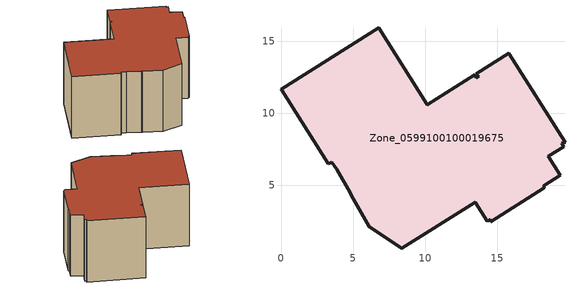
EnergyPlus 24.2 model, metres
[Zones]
Zone_0599100100019675
 floor ground (C_G): 18.53,7.04 19.36,5.7 18.22,4.98 18.27,4.83 14.56,2.48 14.5,2.65 14.31,2.53 13.48,3.85 8.39,0.65 6.13,2.14 4.88,4.33 4.79,4.49 3.87,6.12 3.52,6.61 3.27,6.49 0,11.66 6.78,15.93 10.13,10.6 13.41,12.67 13.53,12.48 13.7,12.58 13.53,12.74 15.8,14.17 19.69,8.01 19.46,7.93 19.59,7.7 z0
 wall outside (C_F): 19.69,8.01 15.8,14.17 13.53,12.74 13.7,12.58 13.53,12.48 13.41,12.67 10.13,10.6 6.78,15.93 0,11.66 3.27,6.49 3.52,6.61 3.87,6.12 4.79,4.49 4.88,4.33 6.13,2.14 8.39,0.65 13.48,3.85 14.31,2.53 14.5,2.65 14.56,2.48 18.27,4.83 18.22,4.98 19.36,5.7 18.53,7.04 19.59,7.7 19.46,7.93 19.69,8.01 z0:8.89
 roof outside (C_R): 19.36,5.7 18.53,7.04 19.59,7.7 19.46,7.93 19.69,8.01 15.8,14.17 13.53,12.74 13.7,12.58 13.53,12.48 13.41,12.67 10.13,10.6 6.78,15.93 0,11.66 3.27,6.49 3.52,6.61 3.87,6.12 4.79,4.49 4.88,4.33 6.13,2.14 8.39,0.65 13.48,3.85 14.31,2.53 14.5,2.65 14.56,2.48 18.27,4.83 18.22,4.98 z8.89
[BUILDING]
Pand.0599100100019675: North Axis=0; Terrain=City; Loads Convergence Tolerance Value=0.04; Temperature Convergence Tolerance Value=0.4; Solar Distribution=FullExterior; Maximum Number of Warmup Days=25; Minimum Number of Warmup Days=1
[Site:Location]
Rotterdam.The.Hague.AP_ZH_NLD Design_Conditions: Latitude=51.96; Longitude=4.45; Time Zone=1; Elevation=-4.5
[SITE:GROUNDTEMPERATURE:BUILDINGSURFACE]
18, 18, 18, 18, 18, 18, 18, 18, 18, 18, 18, 18
[MATERIAL] Thermal Absorptance=0.9; Solar Absorptance=0.7; Visible Absorptance=0.7
Name | Roughness | Thickness | Conductivity | Density | Specific Heat
G.D.2015-2018 | MediumSmooth | 0.15 | 0.0428571 | 540 | 1210
F.D.2015-2018 | Rough | 0.3 | 0.0666667 | 1920 | 840
R.D.2015-2018 | MediumRough | 0.2 | 0.0333333 | 1500 | 1000
[CONSTRUCTION]
C_G: G.D.2015-2018
C_F: F.D.2015-2018
C_R: R.D.2015-2018
[ZONE]
Zone_0599100100019675: Type=1; Multiplier=1; Ceiling Height=Autocalculate; Volume=Autocalculate; Floor Area=autocalculate; Part of Total Floor Area=Yes
[ZONEINFILTRATION:DESIGNFLOWRATE]
Infil_Zone_0599100100019675: Zone or ZoneList or Space or SpaceList=Zone_0599100100019675; Schedule=AlwaysOn; Design Flow Rate Calculation Method=Flow/Area; Flow Rate per Floor Area=0.0021; Constant Term Coefficient=1; Temperature Term Coefficient=0; Velocity Term Coefficient=0; Velocity Squared Term Coefficient=0
[HVACTEMPLATE:ZONE:IDEALLOADSAIRSYSTEM]
Zone_0599100100019675: Maximum Heating Supply Air Temperature=50; Minimum Cooling Supply Air Temperature=13; Maximum Heating Supply Air Humidity Ratio=0.0156; Minimum Cooling Supply Air Humidity Ratio=0.0077; Heating Limit=NoLimit; Cooling Limit=NoLimit; Dehumidification Control Type=ConstantSensibleHeatRatio; Cooling Sensible Heat Ratio=0.7; Dehumidification Setpoint=60; Humidification Control Type=None; Humidification Setpoint=30; Outdoor Air Method=None; Outdoor Air Flow Rate per Person=0.00944; Outdoor Air Flow Rate per Zone Floor Area=0; Outdoor Air Flow Rate per Zone=0; Demand Controlled Ventilation Type=None; Outdoor Air Economizer Type=NoEconomizer; Heat Recovery Type=None; Sensible Heat Recovery Effectiveness=0.7; Latent Heat Recovery Effectiveness=0.65
[ZONECONTROL:THERMOSTAT]
ThermostatControl_Zone_0599100100019675: Zone or ZoneList=Zone_0599100100019675; Control Type Schedule=DualSetpointControlType; Control 1=Thermostat_Zone_0599100100019675; Temperature Difference Between Cutout And Setpoint=0
[THERMOSTATSETPOINT:DUALSETPOINT]
Thermostat_Zone_0599100100019675: Heating Setpoint Temperature Schedule=HeatingSetpoint_Zone_0599100100019675; Cooling Setpoint Temperature Schedule=CoolingSetpoint_Zone_0599100100019675
[SCHEDULE:COMPACT]
HeatingSetpoint_Zone_0599100100019675: Through: 12/31, For: AllDays, Until: 24:00, 21
CoolingSetpoint_Zone_0599100100019675: Through: 12/31, For: AllDays, Until: 24:00, 24
DualSetpointControlType: Through: 12/31, For: AllDays, Until: 24:00, 4
AlwaysOn: Through: 12/31, For: AllDays, Until: 24:00, 1
